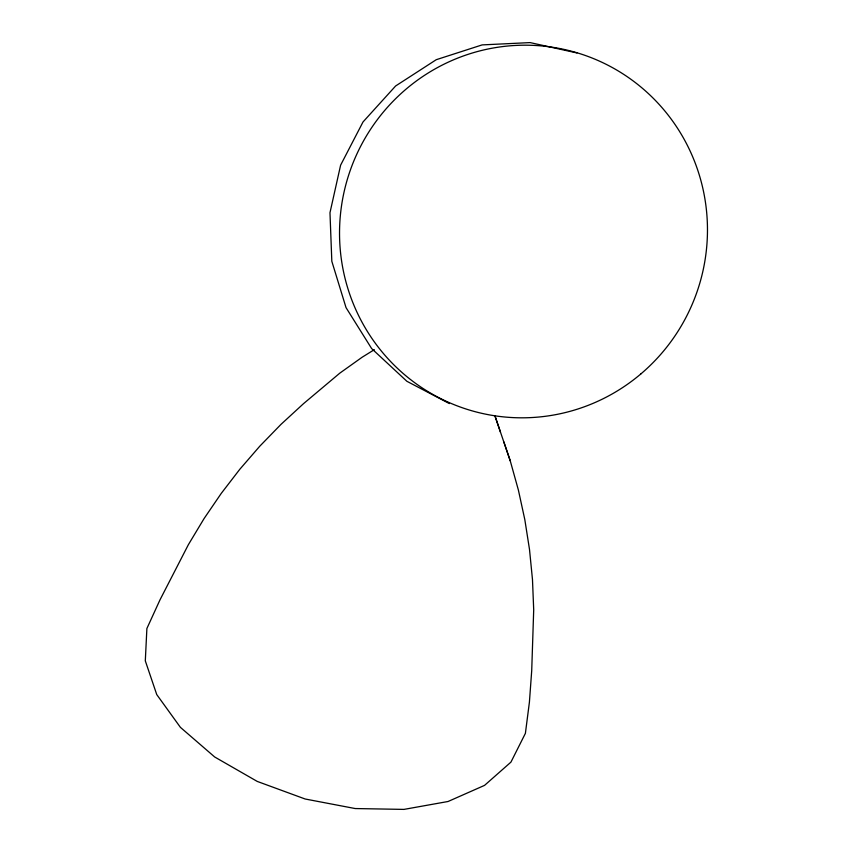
<?xml version="1.0" encoding="UTF-8"?>
<svg xmlns="http://www.w3.org/2000/svg" width="852" height="852" viewBox="0 0 852 852"><rect width="100%" height="100%" fill="white"/><g stroke="black" fill="none" stroke-linecap="round" stroke-linejoin="round"><path stroke-width="1.28" d="M374.358 349.65L362.153 357.222L339.81 373.144L303.536 403.646L281 424.36L259.753 446.235L239.827 469.25L221.275 493.361L204.118 518.506L188.388 544.652L160.006 599.829L146.885 628.51L145.309 660.854L156.747 694.572L180.411 727.352L214.683 756.981L257.24 781.422L305.165 799.006L355.199 808.548L403.944 809.4L448.056 801.498L484.554 785.374L510.934 762.125L525.396 733.359L529.412 702.144L531.712 670.662L533.703 609.798L532.479 579.552L529.507 549.487L524.821 519.656L518.399 490.113L510.273 460.911L503.809 441.847M576.974 52.952L530.136 42.6L482.147 44.9L436.267 59.693L395.626 85.977L363.005 121.964L340.608 165.181L329.98 212.712L331.822 261.287L346.029 307.625L371.632 348.553L406.873 381.281L449.355 403.571M510.273 460.911L495.044 416.149L500.465 432.113M641.034 373.783A186.567 183.712 -72.6 0 0 587.305 56.189A186.567 183.712 -72.6 0 0 342.163 264.525A186.567 183.712 -72.6 0 0 641.034 373.783"/></g></svg>
